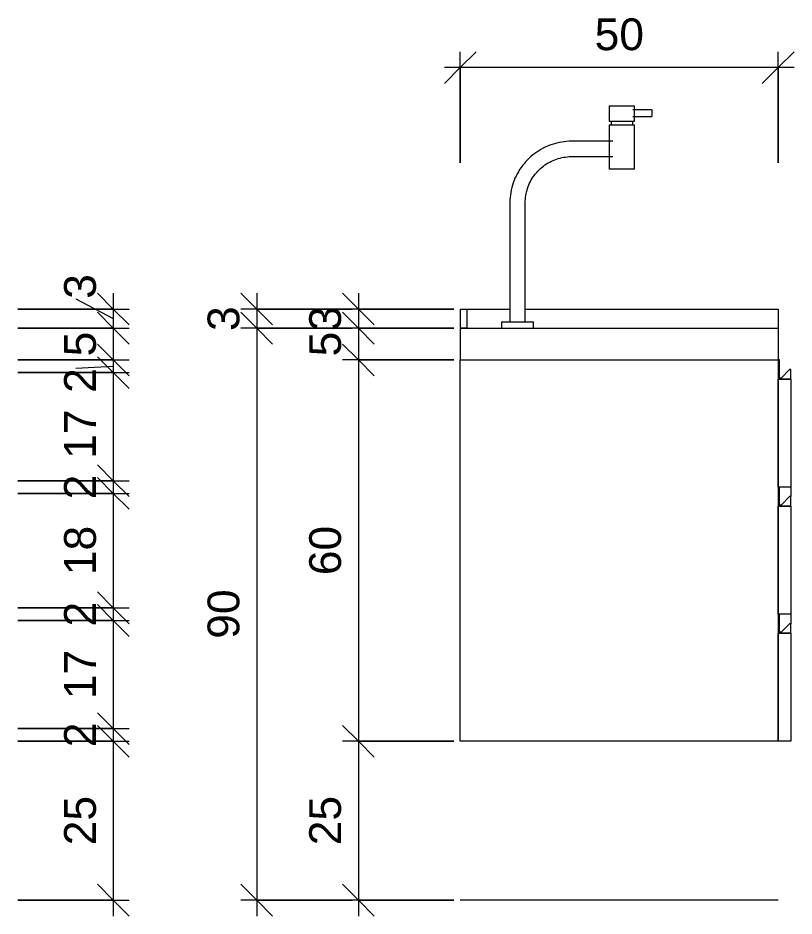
# Model space of a CAD drawing. Header units: millimetres. Extents: x -8782 to 13490, y -7093 to 2572.
# Drawn here: x -1665 to -445, y 155 to 1568 of the extents above; entities that cross this region are included whole.
import ezdxf

# ---------------------------------------------------------------- set-up
doc = ezdxf.new("R2010")
doc.units = ezdxf.units.MM
for name, color, linetype, lineweight in [('A-ANNO-DIMS', 211, 'Continuous', 9), ('A-ANNO-DIMS-25', 211, 'Continuous', 9), ('A-DETL-THIN', 151, 'Continuous', 9), ('I-FURN', 30, 'Continuous', 9)]:
    doc.layers.add(name, color=color, linetype=linetype, lineweight=lineweight)
doc.styles.add('@Arial Unicode MS', font='ARIALUNI.TTF', dxfattribs={"height": 50})
doc.dimstyles.new('CRT_-__Metros_-_Linha_de_chamada_3_5_mm', dxfattribs={"dimscale": 304.8, "dimtxt": 50.292243, "dimasz": 0.164042, "dimexe": 0.082021, "dimexo": 0.0625, "dimgap": 0.04101, "dimtad": 1, "dimdec": 0, "dimlfac": 0.1, "dimdsep": 46, "dimtxsty": '@Arial Unicode MS', "dimblk1": 'OBLIQUE', "dimblk2": 'OBLIQUE', "dimsah": 1, "dimcen": 0.09, "dimdle": 0.082021, "dimazin": 0, "dimtfac": 1, "dimtdec": 4, "dimtix": 1, "dimtmove": 0, "dimatfit": 3, "dimfxl": 0.492126, "dimfxlon": 1, "dimtvp": 1, "dimtolj": 1, "dimtzin": 0, "dimarcsym": 2})
doc.dimstyles.new('CRT_-__Metros_-_Linha_de_chamada_3_5_mm_2', dxfattribs={"dimscale": 304.8, "dimtxt": 50.292243, "dimasz": 0.164042, "dimexe": 0.082021, "dimexo": 0.0625, "dimgap": 0.04101, "dimtad": 1, "dimdec": 0, "dimlfac": 0.1, "dimdsep": 46, "dimtxsty": '@Arial Unicode MS', "dimblk1": 'OBLIQUE', "dimblk2": 'OBLIQUE', "dimsah": 1, "dimcen": 0.09, "dimdle": 0.082021, "dimazin": 0, "dimtfac": 1, "dimtdec": 4, "dimtix": 1, "dimtmove": 1, "dimatfit": 3, "dimfxl": 0.492126, "dimfxlon": 1, "dimtvp": 1, "dimtolj": 1, "dimtzin": 0, "dimarcsym": 2})
doc.dimstyles.new('CRT_-__Metros_-_Linha_de_chamada_3_5_mm_3', dxfattribs={"dimscale": 304.8, "dimtxt": 50.292243, "dimasz": 0.164042, "dimexe": 0.082021, "dimexo": 0.0625, "dimgap": 0.04101, "dimtad": 1, "dimdec": 0, "dimlfac": 0.1, "dimdsep": 46, "dimtxsty": '@Arial Unicode MS', "dimblk1": 'OBLIQUE', "dimblk2": 'OBLIQUE', "dimsah": 1, "dimcen": 0.09, "dimdle": 0.082021, "dimazin": 0, "dimtfac": 1, "dimtdec": 4, "dimtix": 1, "dimtmove": 2, "dimatfit": 3, "dimfxl": 0.492126, "dimfxlon": 1, "dimtvp": 1, "dimtolj": 1, "dimtzin": 0, "dimarcsym": 2})

# ---------------------------------------------------------------- blocks, each defined once
blk = doc.blocks.new('BAMCADA BANHEIRO - BAMCADA BANHEIRO-4679330-VISTA LATERAL BANCADA')
at = {"layer": 'I-FURN'}
for p, q in [((2619.6, 1430), (2619.6, 1405)), ((2619.6, 1430), (2639.6, 1430)), ((2639.6, 1430), (2659.6, 1430)), ((2659.6, 1405), (2659.6, 1430)), ((2686.5, 1423.3), (2656.9, 1423.3)), ((2656.9, 1413.3), (2686.5, 1413.3)), ((2686.5, 1423.3), (2686.5, 1418.3)), ((2686.5, 1418.3), (2686.5, 1413.3)), ((2639.6, 1405), (2619.6, 1405)), ((2619.6, 1400), (2619.6, 1330)), ((2619.6, 1400), (2639.6, 1400)), ((2622.6, 1405), (2622.6, 1400)), ((2659.6, 1405), (2639.6, 1405)), ((2639.6, 1400), (2659.6, 1400)), ((2656.6, 1400), (2656.6, 1405)), ((2659.6, 1330), (2659.6, 1400)), ((2625.4, 1374), (2560.4, 1374)), ((2560.4, 1350), (2625.4, 1350)), ((2639.6, 1330), (2619.6, 1330)), ((2659.6, 1330), (2639.6, 1330)), ((2463.3, 1277), (2463.3, 1090)), ((2487.4, 1090), (2487.4, 1277)), ((2385.4, 1110), (2395.4, 1110)), ((2385.4, 1110), (2385.4, 1080)), ((2395.4, 1110), (2463.3, 1110)), ((2395.4, 1110), (2395.4, 1080)), ((2487.4, 1110), (2885.4, 1110)), ((2885.4, 1110), (2885.4, 1080)), ((2450.4, 1090), (2450.4, 1080)), ((2450.4, 1090), (2475.4, 1090)), ((2475.4, 1090), (2500.4, 1090)), ((2500.4, 1080), (2500.4, 1090)), ((2385.4, 1080), (2885.4, 1080)), ((2385.4, 1080), (2385.4, 1030)), ((2395.4, 1080), (2385.4, 1080)), ((2885.4, 1080), (2885.4, 1030)), ((2385.4, 430), (2385.4, 1030)), ((2385.4, 1030), (2885.4, 1030)), ((2385.4, 1030), (2885.4, 1030)), ((2887.4, 1030), (2885.4, 1030)), ((2885.4, 1030), (2885.4, 1000)), ((2885.4, 1030), (2885.4, 430)), ((2887.4, 1001.5), (2887.4, 1030)), ((2903.4, 1015), (2889.9, 1001.5)), ((2905.4, 1015), (2903.4, 1015)), ((2905.4, 1000), (2905.4, 1015)), ((2885.4, 830), (2885.4, 1000)), ((2905.4, 1000), (2885.4, 1000)), ((2885.4, 1000), (2905.4, 1000)), ((2889.9, 1001.5), (2887.4, 1001.5)), ((2905.4, 1000), (2905.4, 830)), ((2905.4, 830), (2885.4, 830)), ((2887.4, 830), (2885.4, 830)), ((2885.4, 830), (2885.4, 800)), ((2887.4, 801.5), (2887.4, 830)), ((2905.4, 830), (2905.4, 815)), ((2903.4, 815), (2889.9, 801.5)), ((2905.4, 815), (2903.4, 815)), ((2905.4, 800), (2905.4, 815)), ((2885.4, 630), (2885.4, 800)), ((2905.4, 800), (2885.4, 800)), ((2885.4, 800), (2905.4, 800)), ((2889.9, 801.5), (2887.4, 801.5)), ((2905.4, 800), (2905.4, 630)), ((2905.4, 630), (2885.4, 630)), ((2887.4, 630), (2885.4, 630)), ((2885.4, 630), (2885.4, 600)), ((2887.4, 601.5), (2887.4, 630)), ((2905.4, 630), (2905.4, 615)), ((2903.4, 615), (2889.9, 601.5)), ((2905.4, 615), (2903.4, 615)), ((2905.4, 600), (2905.4, 615)), ((2885.4, 430), (2885.4, 600)), ((2905.4, 600), (2885.4, 600)), ((2885.4, 600), (2905.4, 600)), ((2889.9, 601.5), (2887.4, 601.5)), ((2905.4, 600), (2905.4, 430)), ((2885.4, 430), (2385.4, 430)), ((2905.4, 430), (2885.4, 430))]:
    blk.add_line(p, q, dxfattribs=at)
at = {"layer": 'I-FURN', "flags": 128}
for points in [[(2560.4, 1374), (2556.5, 1374), (2552.6, 1373.7), (2548.8, 1373.3), (2544.9, 1372.8), (2541.1, 1372.1), (2537.3, 1371.3), (2533.6, 1370.3), (2529.9, 1369.1), (2526.2, 1367.8), (2522.6, 1366.4), (2519, 1364.8), (2515.6, 1363.1), (2512.2, 1361.2), (2508.8, 1359.2), (2505.6, 1357.1), (2502.4, 1354.8), (2499.4, 1352.5), (2496.4, 1350), (2493.5, 1347.3), (2490.8, 1344.6), (2488.1, 1341.8), (2485.6, 1338.8), (2483.2, 1335.8), (2480.9, 1332.7), (2478.7, 1329.4), (2476.7, 1326.1), (2474.8, 1322.7), (2473, 1319.3), (2471.4, 1315.8), (2469.9, 1312.2), (2468.6, 1308.5), (2467.4, 1304.8), (2466.4, 1301.1), (2465.5, 1297.3), (2464.8, 1293.5), (2464.2, 1289.7), (2463.7, 1285.8), (2463.5, 1281.9), (2463.3, 1278), (2463.3, 1277)], [(2487.4, 1277), (2487.5, 1279.9), (2487.7, 1282.8), (2487.9, 1285.7), (2488.4, 1288.6), (2488.9, 1291.5), (2489.5, 1294.3), (2490.3, 1297.2), (2491.1, 1300), (2492.1, 1302.7), (2493.2, 1305.4), (2494.4, 1308.1), (2495.7, 1310.7), (2497.1, 1313.3), (2498.6, 1315.8), (2500.2, 1318.2), (2501.9, 1320.6), (2503.6, 1322.9), (2505.5, 1325.1), (2507.5, 1327.3), (2509.5, 1329.3), (2511.7, 1331.3), (2513.9, 1333.2), (2516.2, 1335), (2518.5, 1336.8), (2521, 1338.4), (2523.4, 1339.9), (2526, 1341.3), (2528.6, 1342.7), (2531.2, 1343.9), (2533.9, 1345), (2536.7, 1346), (2539.5, 1346.9), (2542.3, 1347.7), (2545.1, 1348.3), (2548, 1348.9), (2550.9, 1349.3), (2553.8, 1349.7), (2556.7, 1349.9), (2559.6, 1350), (2560.4, 1350)]]:
    blk.add_lwpolyline(points, dxfattribs=at)
blk = doc.blocks.new('DIMBLOCK20-VISTA FRONTAL BANCADA')
at = {"layer": 'A-ANNO-DIMS-25', "lineweight": 18}
for p, q in [((-1515.5, 1110), (-1540.5, 1135)), ((-1515.5, 1080), (-1540.5, 1105)), ((-1515.5, 1110), (-1490.5, 1085)), ((-1515.5, 1080), (-1490.5, 1055))]:
    blk.add_line(p, q, dxfattribs=at)
at = {"layer": 'A-ANNO-DIMS-25'}
for p, q in [((-1515.5, 1135), (-1515.5, 1080)), ((-1574.5, 1126.2), (-1515.5, 1095)), ((-1574.5, 1126.2), (-1574.5, 1126.2)), ((-1665.5, 1110), (-1490.5, 1110)), ((-1515.5, 1110), (-1665.5, 1110)), ((-1665.5, 1080), (-1490.5, 1080)), ((-1515.5, 1080), (-1665.5, 1080))]:
    blk.add_line(p, q, dxfattribs=at)
at = {"layer": 'A-ANNO-DIMS-25', "color": 0, "insert": (-1592.9, 1126.2), "char_height": 50, "width": 46.468, "attachment_point": 1, "rotation": 90, "line_spacing_factor": 1.117605, "style": '@Arial Unicode MS'}
blk.add_mtext('3', dxfattribs=at)
blk = doc.blocks.new('_Oblique')
at = {"color": 0, "linetype": 'ByBlock', "lineweight": -2}
blk.add_line((-0.5, -0.5), (0.5, 0.5), dxfattribs=at)
blk = doc.blocks.new('DIMBLOCK21-VISTA FRONTAL BANCADA')
at = {"layer": 'A-ANNO-DIMS-25', "lineweight": 18}
for p, q in [((-1515.5, 1080), (-1540.5, 1105)), ((-1515.5, 1080), (-1490.5, 1055)), ((-1515.5, 1030), (-1540.5, 1055)), ((-1515.5, 1030), (-1490.5, 1005))]:
    blk.add_line(p, q, dxfattribs=at)
at = {"layer": 'A-ANNO-DIMS-25'}
for p, q in [((-1665.5, 1080), (-1490.5, 1080)), ((-1515.5, 1080), (-1665.5, 1080)), ((-1515.5, 1080), (-1515.5, 1030)), ((-1665.5, 1030), (-1490.5, 1030)), ((-1515.5, 1030), (-1665.5, 1030))]:
    blk.add_line(p, q, dxfattribs=at)
at = {"layer": 'A-ANNO-DIMS-25', "color": 0, "insert": (-1592.9, 1035.6), "char_height": 50, "width": 46.468, "attachment_point": 1, "rotation": 90, "line_spacing_factor": 1.117605, "style": '@Arial Unicode MS'}
blk.add_mtext('5', dxfattribs=at)
blk = doc.blocks.new('DIMBLOCK22-VISTA FRONTAL BANCADA')
at = {"layer": 'A-ANNO-DIMS-25', "lineweight": 18}
for p, q in [((-1515.5, 1030), (-1540.5, 1055)), ((-1515.5, 1010), (-1540.5, 1035)), ((-1515.5, 1030), (-1490.5, 1005)), ((-1515.5, 1010), (-1490.5, 985))]:
    blk.add_line(p, q, dxfattribs=at)
at = {"layer": 'A-ANNO-DIMS-25'}
for p, q in [((-1665.5, 1030), (-1490.5, 1030)), ((-1515.5, 1030), (-1665.5, 1030)), ((-1574.5, 1016.9), (-1515.5, 1020)), ((-1515.5, 1030), (-1515.5, 1010)), ((-1665.5, 1010), (-1490.5, 1010)), ((-1515.5, 1010), (-1665.5, 1010)), ((-1574.5, 1016.9), (-1574.5, 1016.9))]:
    blk.add_line(p, q, dxfattribs=at)
at = {"layer": 'A-ANNO-DIMS-25', "color": 0, "insert": (-1592.9, 978.2), "char_height": 50, "width": 46.468, "attachment_point": 1, "rotation": 90, "line_spacing_factor": 1.117605, "style": '@Arial Unicode MS'}
blk.add_mtext('2', dxfattribs=at)
blk = doc.blocks.new('DIMBLOCK23-VISTA FRONTAL BANCADA')
at = {"layer": 'A-ANNO-DIMS-25', "lineweight": 18}
for p, q in [((-1515.5, 1010), (-1540.5, 1035)), ((-1515.5, 1010), (-1490.5, 985)), ((-1515.5, 840), (-1540.5, 865)), ((-1515.5, 840), (-1490.5, 815))]:
    blk.add_line(p, q, dxfattribs=at)
at = {"layer": 'A-ANNO-DIMS-25'}
for p, q in [((-1665.5, 1010), (-1490.5, 1010)), ((-1515.5, 1010), (-1665.5, 1010)), ((-1515.5, 1010), (-1515.5, 840)), ((-1665.5, 840), (-1490.5, 840)), ((-1515.5, 840), (-1665.5, 840))]:
    blk.add_line(p, q, dxfattribs=at)
at = {"layer": 'A-ANNO-DIMS-25', "color": 0, "insert": (-1592.9, 874.4), "char_height": 50, "width": 92.937, "attachment_point": 1, "rotation": 90, "line_spacing_factor": 1.117605, "style": '@Arial Unicode MS'}
blk.add_mtext('17', dxfattribs=at)
blk = doc.blocks.new('DIMBLOCK24-VISTA FRONTAL BANCADA')
at = {"layer": 'A-ANNO-DIMS-25', "lineweight": 18}
for p, q in [((-1515.5, 840), (-1540.5, 865)), ((-1515.5, 820), (-1540.5, 845)), ((-1515.5, 840), (-1490.5, 815)), ((-1515.5, 820), (-1490.5, 795))]:
    blk.add_line(p, q, dxfattribs=at)
at = {"layer": 'A-ANNO-DIMS-25'}
for p, q in [((-1665.5, 840), (-1490.5, 840)), ((-1515.5, 840), (-1665.5, 840)), ((-1515.5, 840), (-1515.5, 820)), ((-1665.5, 820), (-1490.5, 820)), ((-1515.5, 820), (-1665.5, 820))]:
    blk.add_line(p, q, dxfattribs=at)
at = {"layer": 'A-ANNO-DIMS-25', "color": 0, "insert": (-1592.9, 810.6), "char_height": 50, "width": 46.468, "attachment_point": 1, "rotation": 90, "line_spacing_factor": 1.117605, "style": '@Arial Unicode MS'}
blk.add_mtext('2', dxfattribs=at)
blk = doc.blocks.new('DIMBLOCK25-VISTA FRONTAL BANCADA')
at = {"layer": 'A-ANNO-DIMS-25', "lineweight": 18}
for p, q in [((-1515.5, 820), (-1540.5, 845)), ((-1515.5, 820), (-1490.5, 795)), ((-1515.5, 640), (-1540.5, 665)), ((-1515.5, 640), (-1490.5, 615))]:
    blk.add_line(p, q, dxfattribs=at)
at = {"layer": 'A-ANNO-DIMS-25'}
for p, q in [((-1665.5, 820), (-1490.5, 820)), ((-1515.5, 820), (-1665.5, 820)), ((-1515.5, 820), (-1515.5, 640)), ((-1665.5, 640), (-1490.5, 640)), ((-1515.5, 640), (-1665.5, 640))]:
    blk.add_line(p, q, dxfattribs=at)
at = {"layer": 'A-ANNO-DIMS-25', "color": 0, "insert": (-1592.9, 691.3), "char_height": 50, "width": 92.937, "attachment_point": 1, "rotation": 90, "line_spacing_factor": 1.117605, "style": '@Arial Unicode MS'}
blk.add_mtext('18', dxfattribs=at)
blk = doc.blocks.new('DIMBLOCK26-VISTA FRONTAL BANCADA')
at = {"layer": 'A-ANNO-DIMS-25', "lineweight": 18}
for p, q in [((-1515.5, 640), (-1540.5, 665)), ((-1515.5, 620), (-1540.5, 645)), ((-1515.5, 640), (-1490.5, 615)), ((-1515.5, 620), (-1490.5, 595))]:
    blk.add_line(p, q, dxfattribs=at)
at = {"layer": 'A-ANNO-DIMS-25'}
for p, q in [((-1665.5, 640), (-1490.5, 640)), ((-1515.5, 640), (-1665.5, 640)), ((-1515.5, 640), (-1515.5, 620)), ((-1665.5, 620), (-1490.5, 620)), ((-1515.5, 620), (-1665.5, 620))]:
    blk.add_line(p, q, dxfattribs=at)
at = {"layer": 'A-ANNO-DIMS-25', "color": 0, "insert": (-1592.9, 610.6), "char_height": 50, "width": 46.468, "attachment_point": 1, "rotation": 90, "line_spacing_factor": 1.117605, "style": '@Arial Unicode MS'}
blk.add_mtext('2', dxfattribs=at)
blk = doc.blocks.new('DIMBLOCK27-VISTA FRONTAL BANCADA')
at = {"layer": 'A-ANNO-DIMS-25', "lineweight": 18}
for p, q in [((-1515.5, 620), (-1540.5, 645)), ((-1515.5, 620), (-1490.5, 595)), ((-1515.5, 450), (-1540.5, 475)), ((-1515.5, 450), (-1490.5, 425))]:
    blk.add_line(p, q, dxfattribs=at)
at = {"layer": 'A-ANNO-DIMS-25'}
for p, q in [((-1665.5, 620), (-1490.5, 620)), ((-1515.5, 620), (-1665.5, 620)), ((-1515.5, 620), (-1515.5, 450)), ((-1665.5, 450), (-1490.5, 450)), ((-1515.5, 450), (-1665.5, 450))]:
    blk.add_line(p, q, dxfattribs=at)
at = {"layer": 'A-ANNO-DIMS-25', "color": 0, "insert": (-1592.9, 496.3), "char_height": 50, "width": 92.937, "attachment_point": 1, "rotation": 90, "line_spacing_factor": 1.117605, "style": '@Arial Unicode MS'}
blk.add_mtext('17', dxfattribs=at)
blk = doc.blocks.new('DIMBLOCK28-VISTA FRONTAL BANCADA')
at = {"layer": 'A-ANNO-DIMS-25', "lineweight": 18}
for p, q in [((-1515.5, 450), (-1540.5, 475)), ((-1515.5, 430), (-1540.5, 455)), ((-1515.5, 450), (-1490.5, 425)), ((-1515.5, 430), (-1490.5, 405))]:
    blk.add_line(p, q, dxfattribs=at)
at = {"layer": 'A-ANNO-DIMS-25'}
for p, q in [((-1665.5, 450), (-1490.5, 450)), ((-1515.5, 450), (-1665.5, 450)), ((-1515.5, 450), (-1515.5, 430)), ((-1665.5, 430), (-1490.5, 430)), ((-1515.5, 430), (-1665.5, 430))]:
    blk.add_line(p, q, dxfattribs=at)
at = {"layer": 'A-ANNO-DIMS-25', "color": 0, "insert": (-1592.9, 420.6), "char_height": 50, "width": 46.468, "attachment_point": 1, "rotation": 90, "line_spacing_factor": 1.117605, "style": '@Arial Unicode MS'}
blk.add_mtext('2', dxfattribs=at)
blk = doc.blocks.new('DIMBLOCK29-VISTA FRONTAL BANCADA')
at = {"layer": 'A-ANNO-DIMS-25', "lineweight": 18}
for p, q in [((-1515.5, 430), (-1540.5, 455)), ((-1515.5, 430), (-1490.5, 405)), ((-1515.5, 180), (-1540.5, 205)), ((-1515.5, 180), (-1490.5, 155))]:
    blk.add_line(p, q, dxfattribs=at)
at = {"layer": 'A-ANNO-DIMS-25'}
for p, q in [((-1665.5, 430), (-1490.5, 430)), ((-1515.5, 430), (-1665.5, 430)), ((-1515.5, 430), (-1515.5, 155)), ((-1665.5, 180), (-1490.5, 180)), ((-1515.5, 180), (-1665.5, 180))]:
    blk.add_line(p, q, dxfattribs=at)
at = {"layer": 'A-ANNO-DIMS-25', "color": 0, "insert": (-1592.9, 266.3), "char_height": 50, "width": 92.937, "attachment_point": 1, "rotation": 90, "line_spacing_factor": 1.117605, "style": '@Arial Unicode MS'}
blk.add_mtext('25', dxfattribs=at)
blk = doc.blocks.new('DIMBLOCK37-VISTA LATERAL BANCADA')
at = {"layer": 'A-ANNO-DIMS-25', "lineweight": 18}
for p, q in [((-1129.9, 1110), (-1154.9, 1135)), ((-1129.9, 1080), (-1154.9, 1105)), ((-1129.9, 1110), (-1104.9, 1085)), ((-1129.9, 1080), (-1104.9, 1055))]:
    blk.add_line(p, q, dxfattribs=at)
at = {"layer": 'A-ANNO-DIMS-25'}
for p, q in [((-1129.9, 1135), (-1129.9, 1080)), ((-979.9, 1110), (-1154.9, 1110)), ((-1129.9, 1110), (-979.9, 1110)), ((-979.9, 1080), (-1154.9, 1080)), ((-1129.9, 1080), (-979.9, 1080))]:
    blk.add_line(p, q, dxfattribs=at)
at = {"layer": 'A-ANNO-DIMS-25', "color": 0, "insert": (-1207.3, 1075.6), "char_height": 50, "width": 46.468, "attachment_point": 1, "rotation": 90, "line_spacing_factor": 1.117605, "style": '@Arial Unicode MS'}
blk.add_mtext('3', dxfattribs=at)
blk = doc.blocks.new('DIMBLOCK38-VISTA LATERAL BANCADA')
at = {"layer": 'A-ANNO-DIMS-25', "lineweight": 18}
for p, q in [((-1129.9, 1080), (-1154.9, 1105)), ((-1129.9, 1080), (-1104.9, 1055)), ((-1129.9, 1030), (-1154.9, 1055)), ((-1129.9, 1030), (-1104.9, 1005))]:
    blk.add_line(p, q, dxfattribs=at)
at = {"layer": 'A-ANNO-DIMS-25'}
for p, q in [((-979.9, 1080), (-1154.9, 1080)), ((-1129.9, 1080), (-1129.9, 1030)), ((-1129.9, 1080), (-979.9, 1080)), ((-979.9, 1030), (-1154.9, 1030)), ((-1129.9, 1030), (-979.9, 1030))]:
    blk.add_line(p, q, dxfattribs=at)
at = {"layer": 'A-ANNO-DIMS-25', "color": 0, "insert": (-1207.3, 1035.6), "char_height": 50, "width": 46.468, "attachment_point": 1, "rotation": 90, "line_spacing_factor": 1.117605, "style": '@Arial Unicode MS'}
blk.add_mtext('5', dxfattribs=at)
blk = doc.blocks.new('DIMBLOCK39-VISTA LATERAL BANCADA')
at = {"layer": 'A-ANNO-DIMS-25', "lineweight": 18}
for p, q in [((-1129.9, 1030), (-1154.9, 1055)), ((-1129.9, 1030), (-1104.9, 1005)), ((-1129.9, 430), (-1154.9, 455)), ((-1129.9, 430), (-1104.9, 405))]:
    blk.add_line(p, q, dxfattribs=at)
at = {"layer": 'A-ANNO-DIMS-25'}
for p, q in [((-979.9, 1030), (-1154.9, 1030)), ((-1129.9, 1030), (-1129.9, 430)), ((-1129.9, 1030), (-979.9, 1030)), ((-979.9, 430), (-1154.9, 430)), ((-1129.9, 430), (-979.9, 430))]:
    blk.add_line(p, q, dxfattribs=at)
at = {"layer": 'A-ANNO-DIMS-25', "color": 0, "insert": (-1207.3, 691.3), "char_height": 50, "width": 92.937, "attachment_point": 1, "rotation": 90, "line_spacing_factor": 1.117605, "style": '@Arial Unicode MS'}
blk.add_mtext('60', dxfattribs=at)
blk = doc.blocks.new('DIMBLOCK40-VISTA LATERAL BANCADA')
at = {"layer": 'A-ANNO-DIMS-25', "lineweight": 18}
for p, q in [((-1129.9, 430), (-1154.9, 455)), ((-1129.9, 430), (-1104.9, 405)), ((-1129.9, 180), (-1154.9, 205)), ((-1129.9, 180), (-1104.9, 155))]:
    blk.add_line(p, q, dxfattribs=at)
at = {"layer": 'A-ANNO-DIMS-25'}
for p, q in [((-979.9, 430), (-1154.9, 430)), ((-1129.9, 430), (-1129.9, 155)), ((-1129.9, 430), (-979.9, 430)), ((-979.9, 180), (-1154.9, 180)), ((-1129.9, 180), (-979.9, 180))]:
    blk.add_line(p, q, dxfattribs=at)
at = {"layer": 'A-ANNO-DIMS-25', "color": 0, "insert": (-1207.3, 266.3), "char_height": 50, "width": 92.937, "attachment_point": 1, "rotation": 90, "line_spacing_factor": 1.117605, "style": '@Arial Unicode MS'}
blk.add_mtext('25', dxfattribs=at)
blk = doc.blocks.new('DIMBLOCK41-VISTA LATERAL BANCADA')
at = {"layer": 'A-ANNO-DIMS-25', "lineweight": 18}
for p, q in [((-1289.8, 1110), (-1314.8, 1135)), ((-1289.8, 1080), (-1314.8, 1105)), ((-1289.8, 1110), (-1264.8, 1085)), ((-1289.8, 1080), (-1264.8, 1055))]:
    blk.add_line(p, q, dxfattribs=at)
at = {"layer": 'A-ANNO-DIMS-25'}
for p, q in [((-1289.8, 1135), (-1289.8, 1080)), ((-1139.8, 1110), (-1314.8, 1110)), ((-1289.8, 1110), (-1139.8, 1110)), ((-1139.8, 1080), (-1314.8, 1080)), ((-1289.8, 1080), (-1139.8, 1080))]:
    blk.add_line(p, q, dxfattribs=at)
at = {"layer": 'A-ANNO-DIMS-25', "color": 0, "insert": (-1367.2, 1075.6), "char_height": 50, "width": 46.468, "attachment_point": 1, "rotation": 90, "line_spacing_factor": 1.117605, "style": '@Arial Unicode MS'}
blk.add_mtext('3', dxfattribs=at)
blk = doc.blocks.new('DIMBLOCK42-VISTA LATERAL BANCADA')
at = {"layer": 'A-ANNO-DIMS-25', "lineweight": 18}
for p, q in [((-1289.8, 1080), (-1314.8, 1105)), ((-1289.8, 1080), (-1264.8, 1055)), ((-1289.8, 180), (-1314.8, 205)), ((-1289.8, 180), (-1264.8, 155))]:
    blk.add_line(p, q, dxfattribs=at)
at = {"layer": 'A-ANNO-DIMS-25'}
for p, q in [((-1139.8, 1080), (-1314.8, 1080)), ((-1289.8, 1080), (-1289.8, 155)), ((-1289.8, 1080), (-1139.8, 1080)), ((-1139.8, 180), (-1314.8, 180)), ((-1289.8, 180), (-1139.8, 180))]:
    blk.add_line(p, q, dxfattribs=at)
at = {"layer": 'A-ANNO-DIMS-25', "color": 0, "insert": (-1367.2, 591.3), "char_height": 50, "width": 92.937, "attachment_point": 1, "rotation": 90, "line_spacing_factor": 1.117605, "style": '@Arial Unicode MS'}
blk.add_mtext('90', dxfattribs=at)
blk = doc.blocks.new('DIMBLOCK43-VISTA LATERAL BANCADA')
at = {"layer": 'A-ANNO-DIMS-25', "lineweight": 18}
for p, q in [((-969.6, 1490), (-944.6, 1515)), ((-469.6, 1490), (-444.6, 1515)), ((-969.6, 1490), (-994.6, 1465)), ((-469.6, 1490), (-494.6, 1465))]:
    blk.add_line(p, q, dxfattribs=at)
at = {"layer": 'A-ANNO-DIMS-25'}
for p, q in [((-969.6, 1340), (-969.6, 1515)), ((-469.6, 1340), (-469.6, 1515)), ((-444.6, 1490), (-994.6, 1490)), ((-969.6, 1490), (-969.6, 1340)), ((-469.6, 1490), (-469.6, 1340))]:
    blk.add_line(p, q, dxfattribs=at)
at = {"layer": 'A-ANNO-DIMS-25', "color": 0, "insert": (-758.3, 1567.4), "char_height": 50, "width": 92.937, "attachment_point": 1, "line_spacing_factor": 1.117605, "style": '@Arial Unicode MS'}
blk.add_mtext('50', dxfattribs=at)

msp = doc.modelspace()

# ---------------------------------------------------------------- linework, layer by layer
at = {"layer": 'A-DETL-THIN'}
msp.add_line((-469.585, 180), (-969.585, 180), dxfattribs=at)

# ---------------------------------------------------------------- block references
at = {"layer": 'I-FURN'}
msp.add_blockref('BAMCADA BANHEIRO - BAMCADA BANHEIRO-4679330-VISTA LATERAL BANCADA', (-3354.965, 0), dxfattribs=at)

# ---------------------------------------------------------------- dimensions: what is measured, and where the dimension line sits
at = {"layer": 'A-ANNO-DIMS'}
dim = msp.add_linear_dim(base=(-969.585, 1489.956), p1=(-469.585, 1339.956), p2=(-969.585, 1339.956), dimstyle='CRT_-__Metros_-_Linha_de_chamada_3_5_mm', override={"dimpost": '<>', "dimfxl": 500}, dxfattribs=at)
dim.commit()
dim.dimension.update_dxf_attribs({"geometry": 'DIMBLOCK43-VISTA LATERAL BANCADA', "text_midpoint": (-719.585, 1528.002)})
for base, p1, p2, dimstyle, override, picture, middle in [((-1515.467, 1080), (-1665.467, 1110), (-1665.467, 1080), 'CRT_-__Metros_-_Linha_de_chamada_3_5_mm_2', {"dimpost": '<>', "dimfxl": 30}, 'DIMBLOCK20-VISTA FRONTAL BANCADA', (-1559.535, 1149.482)), ((-1515.467, 1010), (-1665.467, 1030), (-1665.467, 1010), 'CRT_-__Metros_-_Linha_de_chamada_3_5_mm_2', {"dimpost": '<>', "dimfxl": 20}, 'DIMBLOCK22-VISTA FRONTAL BANCADA', (-1559.535, 1001.395)), ((-1515.467, 840), (-1665.467, 1010), (-1665.467, 840), 'CRT_-__Metros_-_Linha_de_chamada_3_5_mm_3', {"dimpost": '<>', "dimfxl": 170}, 'DIMBLOCK23-VISTA FRONTAL BANCADA', (-1559.535, 920.829))]:
    dim = msp.add_linear_dim(base=base, p1=p1, p2=p2, angle=90, dimstyle=dimstyle, override=override, dxfattribs=at)
    dim.commit()
    dim.dimension.update_dxf_attribs({"geometry": picture, "text_midpoint": middle, "dimtype": 160, "text_rotation": 90})
for base, p1, p2, override, picture, middle in [((-1289.753, 1080), (-1139.753, 1110), (-1139.753, 1080), {"dimpost": '<>', "dimfxl": 30}, 'DIMBLOCK41-VISTA LATERAL BANCADA', (-1327.799, 1095)), ((-1129.864, 1080), (-979.864, 1110), (-979.864, 1080), {"dimpost": '<>', "dimfxl": 30}, 'DIMBLOCK37-VISTA LATERAL BANCADA', (-1167.91, 1095)), ((-1515.467, 1030), (-1665.467, 1080), (-1665.467, 1030), {"dimpost": '<>', "dimfxl": 50}, 'DIMBLOCK21-VISTA FRONTAL BANCADA', (-1553.394, 1055)), ((-1289.753, 180), (-1139.753, 1080), (-1139.753, 180), {"dimpost": '<>', "dimfxl": 900}, 'DIMBLOCK42-VISTA LATERAL BANCADA', (-1327.799, 630)), ((-1129.864, 1030), (-979.864, 1080), (-979.864, 1030), {"dimpost": '<>', "dimfxl": 50}, 'DIMBLOCK38-VISTA LATERAL BANCADA', (-1167.79, 1055)), ((-1129.864, 430), (-979.864, 1030), (-979.864, 430), {"dimpost": '<>', "dimfxl": 600}, 'DIMBLOCK39-VISTA LATERAL BANCADA', (-1167.91, 730)), ((-1515.467, 820), (-1665.467, 840), (-1665.467, 820), {"dimpost": '<>', "dimfxl": 20}, 'DIMBLOCK24-VISTA FRONTAL BANCADA', (-1553.087, 830)), ((-1515.467, 640), (-1665.467, 820), (-1665.467, 640), {"dimpost": '<>', "dimfxl": 180}, 'DIMBLOCK25-VISTA FRONTAL BANCADA', (-1553.513, 730)), ((-1515.467, 620), (-1665.467, 640), (-1665.467, 620), {"dimpost": '<>', "dimfxl": 20}, 'DIMBLOCK26-VISTA FRONTAL BANCADA', (-1553.087, 630)), ((-1515.467, 450), (-1665.467, 620), (-1665.467, 450), {"dimpost": '<>', "dimfxl": 170}, 'DIMBLOCK27-VISTA FRONTAL BANCADA', (-1553.087, 535)), ((-1515.467, 430), (-1665.467, 450), (-1665.467, 430), {"dimpost": '<>', "dimfxl": 20}, 'DIMBLOCK28-VISTA FRONTAL BANCADA', (-1553.087, 440)), ((-1515.467, 180), (-1665.467, 430), (-1665.467, 180), {"dimpost": '<>', "dimfxl": 250}, 'DIMBLOCK29-VISTA FRONTAL BANCADA', (-1553.513, 305)), ((-1129.864, 180), (-979.864, 430), (-979.864, 180), {"dimpost": '<>', "dimfxl": 250}, 'DIMBLOCK40-VISTA LATERAL BANCADA', (-1167.91, 305))]:
    dim = msp.add_linear_dim(base=base, p1=p1, p2=p2, angle=90, dimstyle='CRT_-__Metros_-_Linha_de_chamada_3_5_mm', override=override, dxfattribs=at)
    dim.commit()
    dim.dimension.update_dxf_attribs({"geometry": picture, "text_midpoint": middle})

doc.saveas('drawing.dxf')
